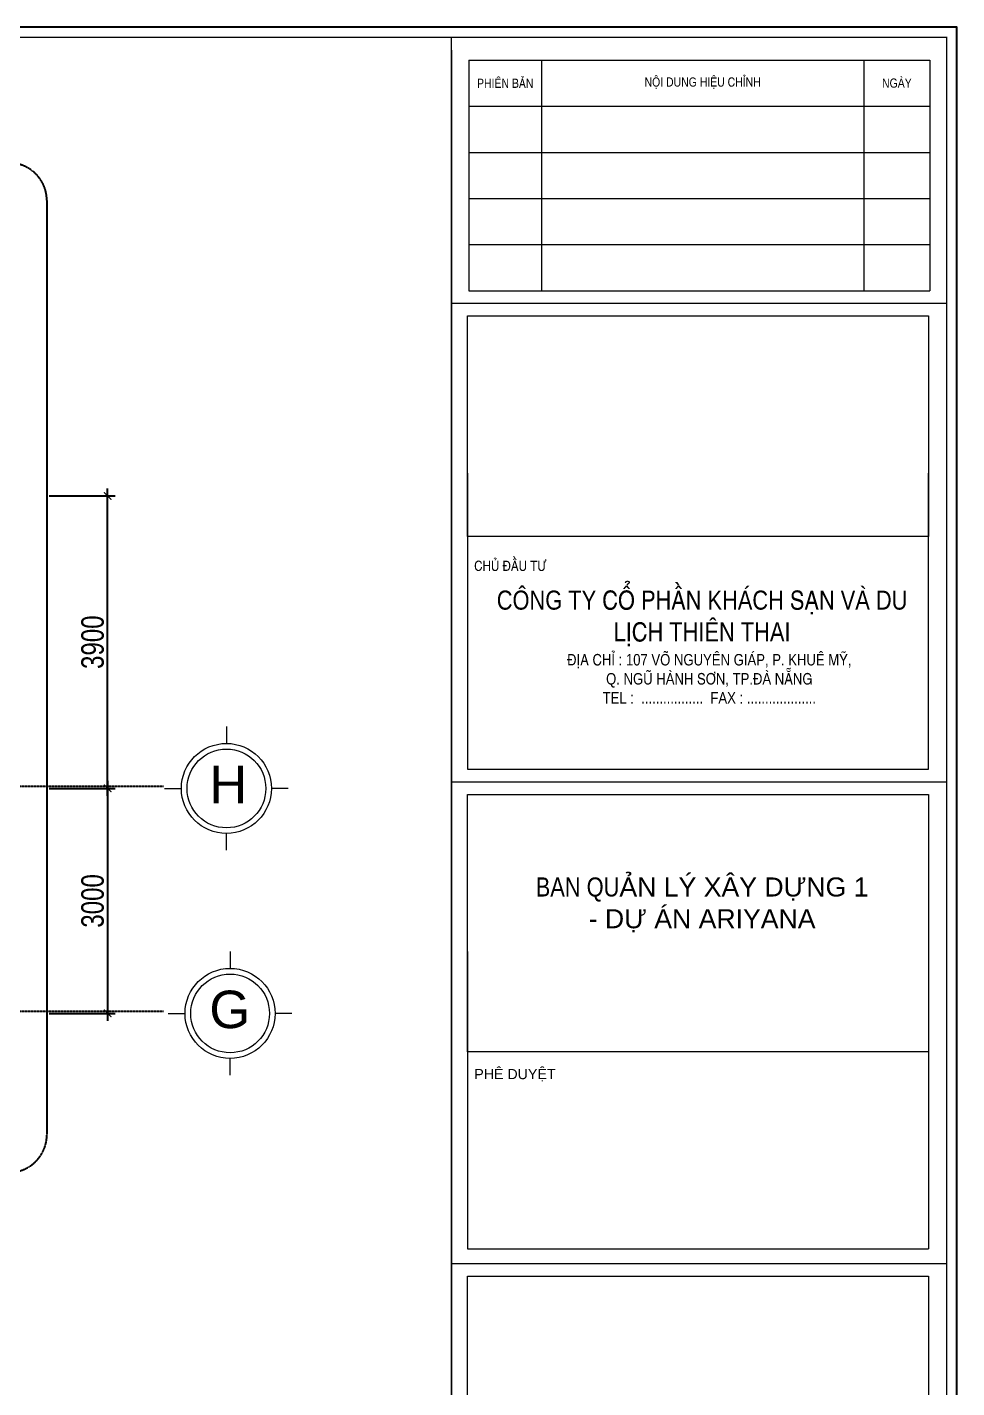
# Model space of a CAD drawing. Extents: x 134921 to 2525442, y -280073 to 23449.
# Drawn here: x 410829 to 423221, y 3065 to 21208 of the extents above; entities that cross this region are included whole.
import ezdxf

# ---------------------------------------------------------------- set-up
doc = ezdxf.new("R2010")
doc.units = 0
doc.header["$PDMODE"] = 3
doc.header["$PDSIZE"] = 100
doc.linetypes.add('DASH2', pattern=[0.375, 0.25, -0.125])
doc.linetypes.add('X_GRID$0$CENTER', pattern=[2, 1.25, -0.25, 0.25, -0.25])
doc.layers.get('0').update_dxf_attribs({"linetype": 'CONTINUOUS'})
doc.layers.get('Defpoints').update_dxf_attribs({"linetype": 'CONTINUOUS'})
for name, color, linetype, lineweight in [('A-ARROW', 4, 'CONTINUOUS', 20), ('dims', 1, 'CONTINUOUS', 18), ('KHUNG TEN SD3 - Ariyana$0$0-CON', 7, 'CONTINUOUS', 0), ('X_LANDSCAPE$0$CAY', 84, 'CONTINUOUS', 5)]:
    doc.layers.add(name, color=color, linetype=linetype, lineweight=lineweight)
for name, color, linetype in [('chuyen-chi-tiet', 30, 'CONTINUOUS'), ('E-DIM1', 9, 'CONTINUOUS'), ('frame', 7, 'CONTINUOUS'), ('KHUNG TEN SD3 - Ariyana$0$TEXT', 7, 'CONTINUOUS'), ('manh', 8, 'CONTINUOUS'), ('X_GRID$0$A-GRID 1', 253, 'X_GRID$0$CENTER')]:
    doc.layers.add(name, color=color, linetype=linetype)
doc.styles.add('E-TEXT DIM', font='vn_vni.shx', dxfattribs={"width": 0.8})
doc.styles.add('KHUNG TEN SD3 - Ariyana$0$TTILEBLOCK1', font='VHELVEN.TTF')
doc.styles.add('TEXT1', font='VHARIAL_1.TTF', dxfattribs={"width": 0.85, "height": 200})
doc.dimstyles.new('E-DIM1', dxfattribs={"dimtxt": 300, "dimasz": 100, "dimexe": 100, "dimexo": 30, "dimgap": 50, "dimtad": 1, "dimdec": 0, "dimzin": 1, "dimdsep": 46, "dimtxsty": 'E-TEXT DIM', "dimblk": 'ARCHTICK', "dimcen": 2, "dimdle": 100, "dimclrd": 256, "dimclre": 252, "dimclrt": 10, "dimadec": 0, "dimazin": 0, "dimtfac": 1, "dimtdec": 0, "dimtix": 1, "dimtmove": 2, "dimatfit": 3, "dimfxl": 1, "dimtolj": 1, "dimtzin": 1, "dimlwd": -1, "dimlwe": -1, "dimarcsym": 0})

# ---------------------------------------------------------------- blocks, each defined once
blk = doc.blocks.new('trujc')
at = {"layer": 'A-ARROW'}
blk.add_circle((762517, 1254561), 1050, dxfattribs=at)
at = {"layer": 'dims'}
for p, q in [((762517, 1256211), (762517, 1255761)), ((760867, 1254561), (761317, 1254561)), ((764167, 1254561), (763717, 1254561)), ((762517, 1252911), (762517, 1253361))]:
    blk.add_line(p, q, dxfattribs=at)
blk.add_circle((762517, 1254561), 1200, dxfattribs=at)
blk = doc.blocks.new('_ArchTick')
at = {"color": 0, "linetype": 'ByBlock', "const_width": 0.15}
blk.add_lwpolyline([(-0.5, -0.5), (0.5, 0.5)], dxfattribs=at)
blk = doc.blocks.new('*D88')
at = {"layer": 'Defpoints', "color": 0, "ltscale": 2, "transparency": 16777216}
for p in [(411090, 11057), (411090, 8057), (411901, 8057)]:
    blk.add_point(p, dxfattribs=at)
at = {"layer": 'E-DIM1', "linetype": 'Continuous', "ltscale": 2, "transparency": 16777216}
blk.add_line((411901, 11157), (411901, 7957), dxfattribs=at)
at = {"layer": 'E-DIM1', "color": 252, "ltscale": 2, "transparency": 16777216}
for p, q in [((411120, 11057), (412001, 11057)), ((411120, 8057), (412001, 8057))]:
    blk.add_line(p, q, dxfattribs=at)
at = {"layer": 'E-DIM1', "ltscale": 2, "transparency": 16777216, "xscale": 100, "yscale": 100, "zscale": 100}
for p, rotation in [((411901, 11057), 90), ((411901, 8057), 270)]:
    blk.add_blockref('_ArchTick', p, dxfattribs=dict(at, rotation=rotation))
at = {"layer": 'E-DIM1', "color": 10, "ltscale": 2, "transparency": 16777216, "insert": (411701, 9557), "char_height": 300, "attachment_point": 5, "rotation": 90, "style": 'E-TEXT DIM'}
blk.add_mtext('\\A1;3000', dxfattribs=at)
blk = doc.blocks.new('*D89')
at = {"layer": 'Defpoints', "color": 0, "ltscale": 2, "transparency": 16777216}
for p in [(411090, 14957), (411901, 14957), (411090, 11057)]:
    blk.add_point(p, dxfattribs=at)
at = {"layer": 'E-DIM1', "color": 252, "ltscale": 2, "transparency": 16777216}
for p, q in [((411120, 14957), (412001, 14957)), ((411120, 11057), (412001, 11057))]:
    blk.add_line(p, q, dxfattribs=at)
at = {"layer": 'E-DIM1', "linetype": 'Continuous', "ltscale": 2, "transparency": 16777216}
blk.add_line((411901, 10957), (411901, 15057), dxfattribs=at)
at = {"layer": 'E-DIM1', "ltscale": 2, "transparency": 16777216, "xscale": 100, "yscale": 100, "zscale": 100}
for p, rotation in [((411901, 14957), 90), ((411901, 11057), 270)]:
    blk.add_blockref('_ArchTick', p, dxfattribs=dict(at, rotation=rotation))
at = {"layer": 'E-DIM1', "color": 10, "ltscale": 2, "transparency": 16777216, "insert": (411701, 13007), "char_height": 300, "attachment_point": 5, "rotation": 90, "style": 'E-TEXT DIM'}
blk.add_mtext('\\A1;3900', dxfattribs=at)
blk = doc.blocks.new('KHUNG TEN SD3 - Ariyana')
at = {"layer": 'Defpoints', "color": 1}
blk.add_lwpolyline([(527153.77, 1774368.57), (527559.52, 1774368.57), (527559.52, 1774655.49), (527153.77, 1774655.49)], close=True, dxfattribs=at)
at = {"layer": 'KHUNG TEN SD3 - Ariyana$0$0-CON'}
for p, q in [((527511.8, 1774369.53), (527511.8, 1774654.54)), ((527558.56, 1774654.54), (527558.56, 1774369.53)), ((527511.8, 1774653.32), (527511.8, 1774369.53)), ((527511.8, 1774369.53), (527511.8, 1774653.32)), ((527513.44, 1774652.39), (527513.44, 1774630.6)), ((527513.44, 1774652.39), (527556.98, 1774652.39)), ((527520.3, 1774652.39), (527520.3, 1774630.6)), ((527550.75, 1774652.39), (527550.75, 1774630.6)), ((527556.98, 1774652.39), (527556.98, 1774630.6)), ((527513.44, 1774648.03), (527556.98, 1774648.03)), ((527513.44, 1774643.67), (527556.98, 1774643.67)), ((527513.44, 1774639.32), (527556.98, 1774639.32)), ((527513.44, 1774634.96), (527556.98, 1774634.96)), ((527513.44, 1774630.6), (527556.98, 1774630.6)), ((527513.44, 1774630.6), (527556.98, 1774630.6)), ((527511.92, 1774629.43), (527558.6, 1774629.43)), ((527513.32, 1774613.39), (527513.32, 1774585.42)), ((527556.85, 1774585.42), (527556.85, 1774613.39)), ((527513.31, 1774585.42), (527556.85, 1774585.42)), ((527511.8, 1774584.24), (527558.47, 1774584.24)), ((527513.31, 1774568.2), (527513.31, 1774555.66)), ((527513.31, 1774568.2), (527513.31, 1774540.13)), ((527556.85, 1774568.2), (527556.85, 1774540.13)), ((527513.31, 1774540.13), (527556.85, 1774540.13)), ((527511.8, 1774538.74), (527558.47, 1774538.74))]:
    blk.add_line(p, q, dxfattribs=at)
at = {"layer": 'KHUNG TEN SD3 - Ariyana$0$0-CON', "const_width": 0.12}
blk.add_lwpolyline([(527162.72, 1774654.54), (527558.56, 1774654.54), (527558.56, 1774369.53), (527162.72, 1774369.53)], close=True, dxfattribs=at)
at = {"layer": 'KHUNG TEN SD3 - Ariyana$0$0-CON'}
for points in [[(527513.32, 1774628.23), (527556.85, 1774628.23), (527556.85, 1774607.41), (527513.32, 1774607.41)], [(527513.32, 1774583.04), (527556.85, 1774583.04), (527556.85, 1774558.72), (527513.32, 1774558.72)], [(527513.32, 1774537.54), (527556.85, 1774537.54), (527556.85, 1774523.6), (527513.32, 1774523.6)]]:
    blk.add_lwpolyline(points, close=True, dxfattribs=at)
at = {"layer": 'KHUNG TEN SD3 - Ariyana$0$TEXT', "linetype": 'Continuous', "style": 'KHUNG TEN SD3 - Ariyana$0$TTILEBLOCK1'}
for s, insert, char_height, width, attachment_point in [('{\\fVNI-Helve-Condense|b0|i0|c0|p2;PHIEÂN BAÛN}', (527516.88, 1774650.2), 0.8637, 31.094, 5), ('{\\fVNI-Helve-Condense|b0|i0|c0|p2;NOÄI DUNG HIEÄU CHÆNH}', (527535.52, 1774650.21), 0.8637, 31.094, 5), ('{\\fVNI-Helve-Condense|b0|i0|c0|p2;NGAØY}', (527553.86, 1774650.21), 0.8637, 31.094, 5), ('{\\fVNI-Helve-Condense|b0|i0|c0|p2;CHUÛ ÑAÀU TÖ}', (527513.95, 1774605.11), 0.9596, 34.962, 1), ('{\\fVNI-Helve-Condense|b0|i0|c0|p2;COÂNG TY COÅ PHAÀN KHAÙCH SAÏN VAØ DU LÒCH THIEÂN THAI}', (527535.47, 1774602.29), 1.7993, 38.8069, 2), ('{\\fVNI-Helve-Condense|b0|i0|c0|p2;ÑÒA CHÆ : 107 VOÕ NGUYEÂN GIAÙP, P. KHUEÂ MYÕ, \\PQ. NGUÕ HAØNH SÔN, TP.ÑAØ NAÜNG\\PTEL :  .................  FAX : ...................}', (527536.15, 1774596.3), 1.0796, 56.5282, 2), ('{\\fVNI-Helve-Condense|b0|i0|c0|p2;BAN QU\\fArial|b0|i0|c0|p34;ẢN LÝ XÂY DỰNG 1\\P- DỰ ÁN ARIYANA}', (527535.47, 1774575.2), 1.7993, 38.8069, 2), ('PHEÂ DUYEÄT', (527513.96, 1774557.11), 0.9596, 34.962, 1)]:
    blk.add_mtext(s, dxfattribs=dict(at, insert=insert, char_height=char_height, width=width, attachment_point=attachment_point))

msp = doc.modelspace()

# ---------------------------------------------------------------- linework, layer by layer
at = {"layer": 'chuyen-chi-tiet', "linetype": 'DASH2', "ltscale": 5}
msp.add_lwpolyline([(374808.124, 19397.17), (410590.046, 19397.17, -0.414213562), (411090.046, 18897.17), (411090.046, 6437.394, -0.414213562), (410590.046, 5937.394), (374808.124, 5937.394, -0.414213562), (374308.124, 6437.394), (374308.124, 18897.17, -0.414213562)], format="xyb", close=True, dxfattribs=at)
at = {"layer": 'X_GRID$0$A-GRID 1', "ltscale": 10}
for p, q in [((412644.229, 11082.016), (372399.822, 11057.016)), ((412644.229, 8082.016), (372399.822, 8057.016))]:
    msp.add_line(p, q, dxfattribs=at)

# ---------------------------------------------------------------- block references
at = {"layer": 'manh', "xscale": 141.2015414816, "yscale": 141.2015414816, "zscale": 141.2015414816}
msp.add_blockref('KHUNG TEN SD3 - Ariyana', (-74068995.912, -250562883.819), dxfattribs=at)
at = {"layer": 'X_LANDSCAPE$0$CAY', "xscale": 0.5, "yscale": 0.5, "zscale": 0.5}
for p in [(32225.506, -616223.555), (32274.26, -619223.555)]:
    msp.add_blockref('trujc', p, dxfattribs=at)

# ---------------------------------------------------------------- texts
at = {"layer": 'frame', "color": 6, "ltscale": 2, "style": 'TEXT1'}
for s, p in [('h', (413256.753, 10860.309)), ('g', (413256.753, 7860.309))]:
    msp.add_text(s, height=500, dxfattribs=at).set_placement(p)

# ---------------------------------------------------------------- dimensions: what is measured, and where the dimension line sits
at = {"layer": 'E-DIM1', "ltscale": 2}
for base, p2, picture, middle in [((411901.275, 14957.016), (411090.046, 14957.016), '*D89', (411701.275, 13007.016)), ((411901.275, 8057.016), (411090.046, 8057.016), '*D88', (411701.275, 9557.016))]:
    dim = msp.add_linear_dim(base=base, p1=(411090.046, 11057.016), p2=p2, angle=90, dimstyle='E-DIM1', dxfattribs=at)
    dim.commit()
    dim.dimension.update_dxf_attribs({"geometry": picture, "text_midpoint": middle})

doc.saveas('drawing.dxf')
